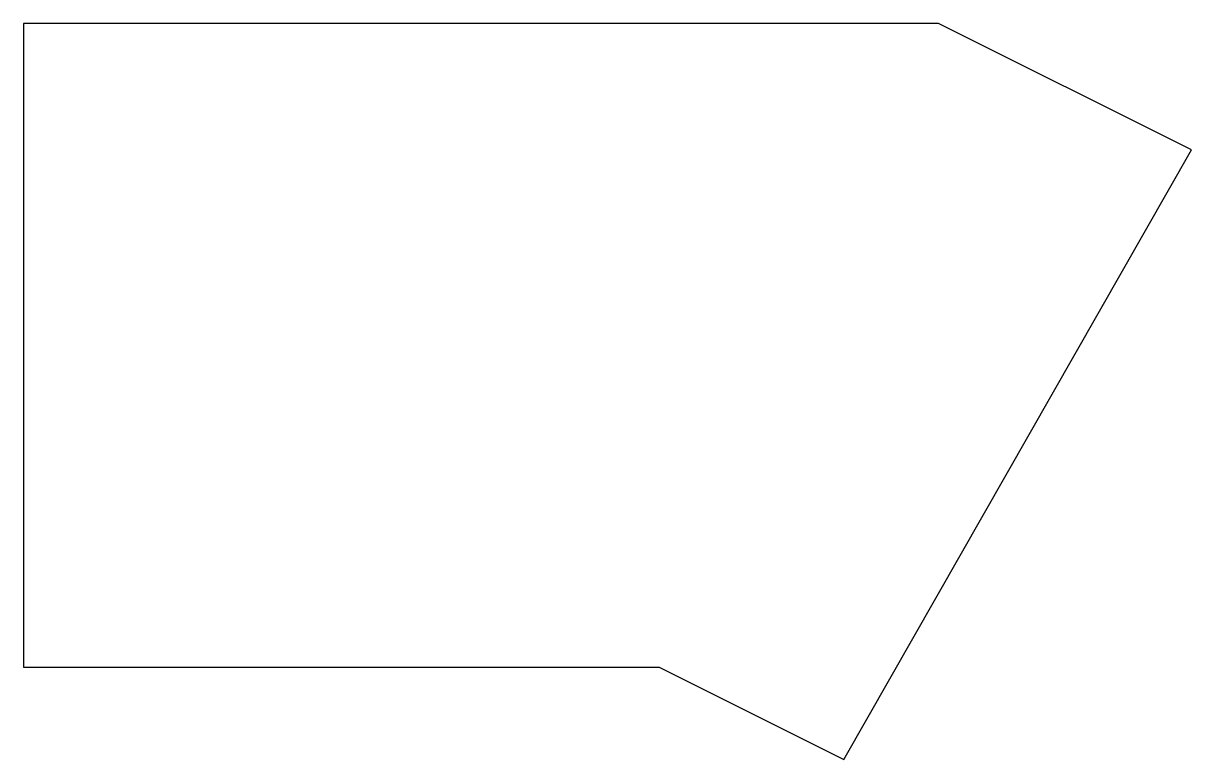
# Model space of a CAD drawing. Header units: metres. Extents: x 0 to 7.5, y 9.46 to 14.19.
import ezdxf

# ---------------------------------------------------------------- set-up
doc = ezdxf.new("R2010")
doc.units = ezdxf.units.M
doc.linetypes.add('MTC_SOLID', pattern=[0])
doc.layers.add('MTC_OUTLINE', color=7, linetype='MTC_SOLID')

msp = doc.modelspace()

# ---------------------------------------------------------------- linework, layer by layer
at = {"layer": 'MTC_OUTLINE'}
for p, q in [((5.8753, 14.1873), (0, 14.1873)), ((0, 14.1873), (0, 10.0533)), ((7.5007, 13.3747), (5.8753, 14.1873)), ((5.2672, 9.4602), (7.5007, 13.3747)), ((0, 10.0533), (4.081, 10.0533)), ((4.081, 10.0533), (5.2672, 9.4602))]:
    msp.add_line(p, q, dxfattribs=at)

doc.saveas('drawing.dxf')
